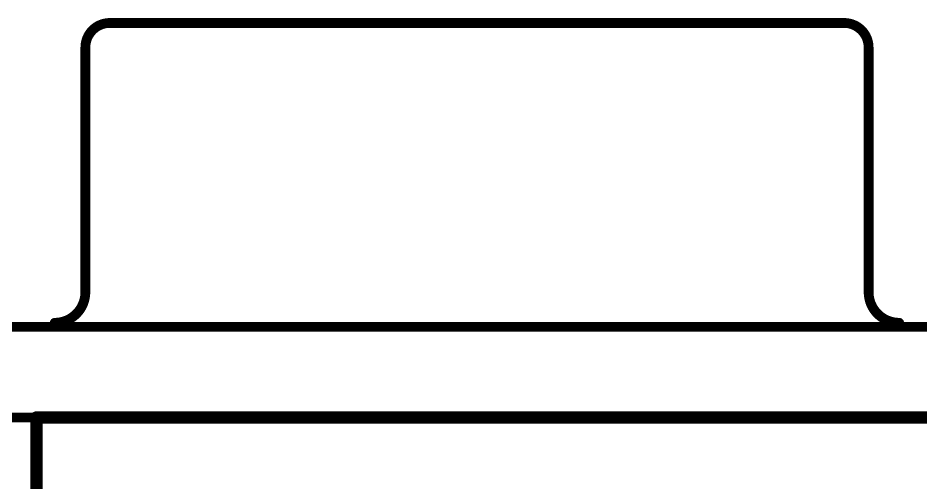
# Model space of a CAD drawing. Extents: x -0.1 to 68.7, y -15.2 to 51.5.
# Drawn here: x 24.77 to 43.5, y 41.82 to 51.47 of the extents above; entities that cross this region are included whole.
import ezdxf

# ---------------------------------------------------------------- set-up
doc = ezdxf.new("R2010")
doc.units = 0
for name, color, linetype in [('1', 12, 'CONTINUOUS'), ('16', 132, 'CONTINUOUS'), ('20', 53, 'CONTINUOUS'), ('51', 53, 'CONTINUOUS')]:
    doc.layers.add(name, color=color, linetype=linetype)

msp = doc.modelspace()

# ---------------------------------------------------------------- linework, layer by layer
at = {"layer": '1', "const_width": 0.254}
for points in [[(25.146, 33.655), (25.146, 43.18)], [(25.146, 43.18), (68.58, 43.18)]]:
    msp.add_lwpolyline(points, dxfattribs=at)
at = {"layer": '1', "const_width": 0.127}
for points in [[(25.2095, 43.18, 1), (25.0825, 43.18)], [(25.146, 43.2435, 1), (25.146, 43.1165)]]:
    msp.add_lwpolyline(points, format="xyb", dxfattribs=at)
at = {"layer": '16', "const_width": 0.254}
for points in [[(25.146, 33.655), (25.146, 43.18)], [(25.146, 43.18), (68.58, 43.18)]]:
    msp.add_lwpolyline(points, dxfattribs=at)
at = {"layer": '16', "const_width": 0.127}
for points in [[(25.2095, 43.18, 1), (25.0825, 43.18)], [(25.146, 43.2435, 1), (25.146, 43.1165)]]:
    msp.add_lwpolyline(points, format="xyb", dxfattribs=at)
at = {"layer": '20', "const_width": 0.2032}
msp.add_lwpolyline([(68.58, 43.18), (0, 43.18)], dxfattribs=at)
at = {"layer": '51'}
for points, const_width in [([(26.67, 51.367, 0.4142), (26.162, 50.859)], 0.2032), ([(26.67, 51.4178, 1), (26.67, 51.3162)], 0.1016), ([(26.67, 51.3162, 1), (26.67, 51.4178)], 0.1016), ([(42.418, 50.859, 0.4142), (41.91, 51.367)], 0.2032), ([(41.91, 51.4178, 1), (41.91, 51.3162)], 0.1016), ([(41.91, 51.3162, 1), (41.91, 51.4178)], 0.1016), ([(26.2128, 50.859, 1), (26.1112, 50.859)], 0.1016), ([(26.1112, 50.859, 1), (26.2128, 50.859)], 0.1016), ([(42.4688, 50.859, 1), (42.3672, 50.859)], 0.1016), ([(42.3672, 50.859, 1), (42.4688, 50.859)], 0.1016), ([(25.527, 45.144, 0.4142), (26.162, 45.779)], 0.2032), ([(26.2128, 45.779, 1), (26.1112, 45.779)], 0.1016), ([(26.1112, 45.779, 1), (26.2128, 45.779)], 0.1016), ([(42.418, 45.779, 0.4142), (43.053, 45.144)], 0.2032), ([(42.4688, 45.779, 1), (42.3672, 45.779)], 0.1016), ([(42.3672, 45.779, 1), (42.4688, 45.779)], 0.1016), ([(25.527, 45.1948, 1), (25.527, 45.0932)], 0.1016), ([(43.053, 45.0932, 1), (43.053, 45.1948)], 0.1016)]:
    msp.add_lwpolyline(points, format="xyb", dxfattribs=dict(at, const_width=const_width))
at = {"layer": '51', "const_width": 0.2032}
for points in [[(26.67, 51.367), (41.91, 51.367)], [(26.162, 45.779), (26.162, 50.859)], [(42.418, 45.779), (42.418, 50.859)], [(18.89, 45.06), (49.69, 45.06)]]:
    msp.add_lwpolyline(points, dxfattribs=at)

doc.saveas('drawing.dxf')
